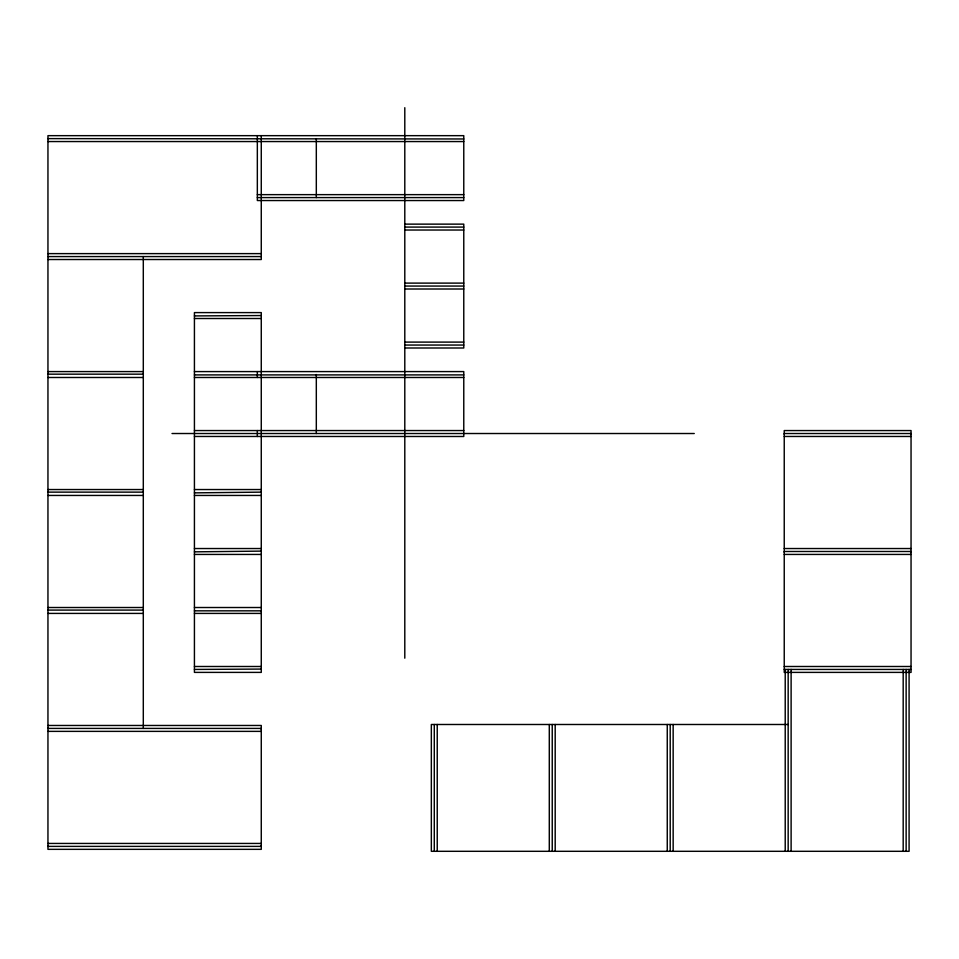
<?xml version="1.0" encoding="UTF-8"?>
<svg xmlns="http://www.w3.org/2000/svg" width="959" height="959" viewBox="0 0 959 959"><rect width="100%" height="100%" fill="white"/><g stroke="black" fill="none" stroke-linecap="round" stroke-linejoin="round"><path stroke-width="1.44" d="M47.95 845.646L47.95 846.389L261.268 846.389L261.268 849.338L47.95 849.338L47.95 135.663L463.772 135.663L463.772 200.539L257.336 200.539L257.336 135.663M47.95 727.689L47.95 728.42L261.268 728.42L261.268 729.164M47.95 610.092L143.299 610.092M47.95 492.135L143.299 492.135M47.95 374.166L143.299 374.166M194.425 669.442L194.425 672.391L261.268 672.391L261.268 312.598L194.425 312.598L194.425 669.442L261.268 669.07M194.425 610.835L261.268 610.835M194.425 551.845L261.268 551.113M194.425 492.866L261.268 492.135M194.425 374.909L463.772 374.909M194.425 315.919L261.268 315.547M261.268 845.646L261.268 846.389L261.268 725.472L47.95 725.472M463.772 138.971L47.95 138.611M784.234 552.216L784.234 551.485L911.05 551.485L911.05 552.216M784.234 434.259L784.234 433.516L911.05 433.516L911.05 434.259M784.234 669.442L784.234 672.391L911.05 672.391L911.05 430.567L784.234 430.567L784.234 669.442L911.05 669.442M47.95 141.548L463.772 141.56M257.336 194.641L463.772 194.641M257.336 197.59L463.772 197.59M404.794 224.13L463.772 224.13L463.772 347.997L404.794 347.997M404.794 227.079L463.772 227.079M404.794 230.028L463.772 230.028M47.95 253.62L261.268 253.62M47.95 256.568L261.268 256.568M47.95 259.517L261.268 259.517L261.268 135.663M404.794 283.109L463.772 283.109M404.794 286.058L463.772 286.058M404.794 289.007L463.772 289.007M194.425 318.508L261.268 318.508M404.794 342.099L463.772 342.099M404.794 345.048L463.772 345.048M47.95 371.589L143.299 371.589M194.425 371.589L463.772 371.589L463.772 436.489L194.425 436.465M47.95 377.486L143.299 377.486M194.425 377.486L463.772 377.486M194.425 430.567L463.772 430.555M172.021 433.516L694.256 433.516M784.234 436.465L911.05 436.465M47.95 489.546L143.299 489.546M194.425 489.546L261.268 489.546M47.95 495.443L143.299 495.443M194.425 495.443L261.268 495.443M194.425 548.536L261.268 548.536M784.234 548.536L911.05 548.536M194.425 554.434L261.268 554.434M784.234 554.434L911.05 554.434M47.95 607.515L143.299 607.515M194.425 607.515L261.268 607.515M47.95 613.412L143.299 613.412M194.425 613.412L261.268 613.412M194.425 666.493L261.268 666.493M784.234 666.493L911.05 666.493M788.166 724.489L431.334 724.489L431.334 851.304L909.084 851.304L909.084 669.442M47.95 731.369L261.268 731.369M47.95 843.441L261.268 843.441M906.135 669.442L906.135 851.304M903.186 669.442L903.186 851.304M791.115 669.442L791.115 851.304M788.166 669.442L788.166 851.304M785.217 669.442L785.217 851.304M673.158 724.489L673.158 851.304M670.209 724.489L670.209 851.304M667.26 724.489L667.26 851.304M555.189 724.489L555.189 851.304M552.24 724.489L552.24 851.304M549.291 724.489L549.291 851.304M437.232 724.489L437.232 851.304M434.283 724.489L434.283 851.304M404.794 107.696L404.794 658.174M316.314 138.611L316.314 197.59M316.314 374.537L316.314 433.516M257.336 371.589L257.336 377.486M257.336 430.555L257.336 436.489M143.299 256.568L143.299 728.42"/></g></svg>
